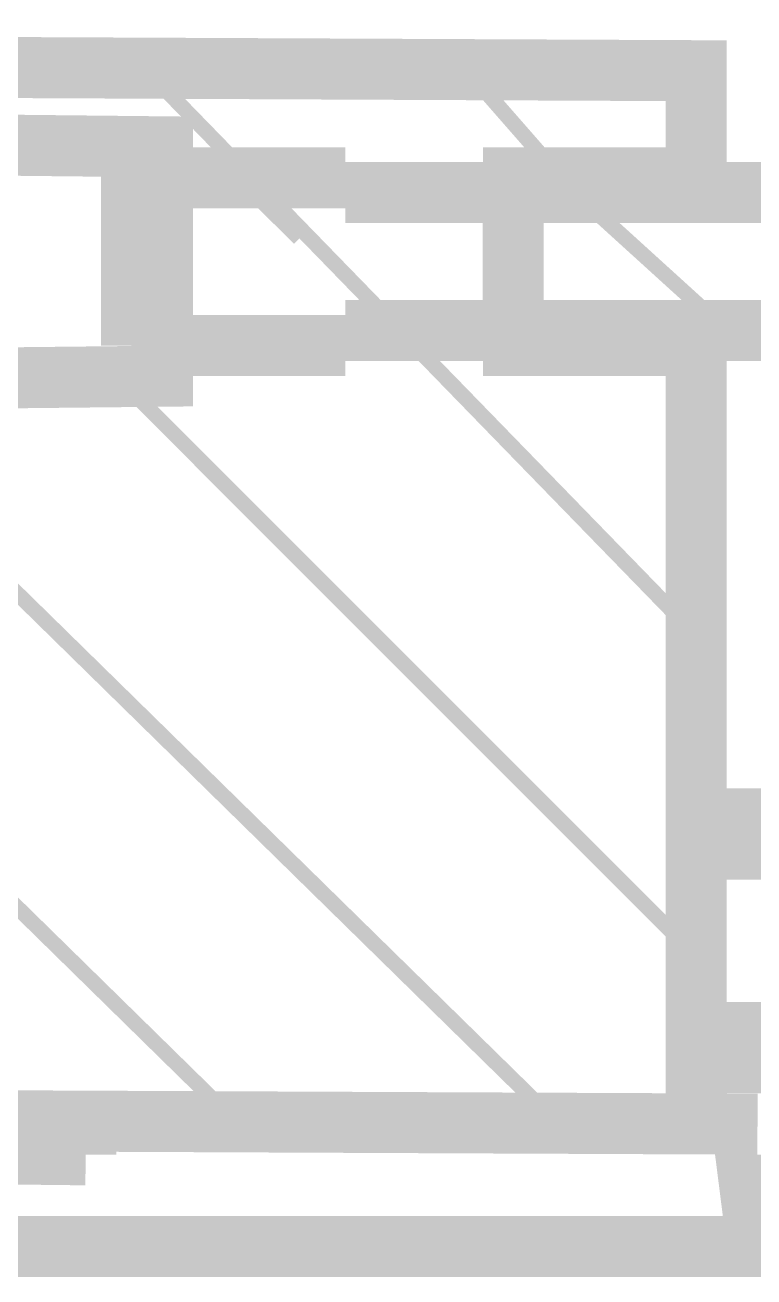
# Model space of a CAD drawing. Header units: metres. Extents: x 2999 to 3164, y 1641 to 1678.
# Drawn here: x 3015.2158 to 3015.3638, y 1650.1362 to 1650.3901 of the extents above; entities that cross this region are included whole.
import ezdxf

# ---------------------------------------------------------------- set-up
doc = ezdxf.new("R2010")
doc.units = ezdxf.units.M
doc.layers.add('BLACK', color=7, linetype='Continuous')

msp = doc.modelspace()

# ---------------------------------------------------------------- linework, layer by layer
at = {"layer": 'BLACK'}
for points, const_width in [([(3014.67412, 1650.17024), (3015.36448, 1650.16717), (3015.36133, 1650.16717), (3015.36448, 1650.14237), (3015.54398, 1650.14237), (3015.54398, 1650.1548), (3015.37677, 1650.15795), (3015.37677, 1650.17338), (3015.40157, 1650.17338), (3015.40157, 1650.1796), (3015.35205, 1650.1796), (3015.35205, 1650.32816), (3015.31489, 1650.32816), (3015.31489, 1650.35611), (3015.35205, 1650.35611), (3015.35205, 1650.38083), (3014.68641, 1650.3839)], 0.01238), ([(3015.35205, 1650.26628), (3015.24057, 1650.38083)], 0.0031), ([(3015.32725, 1650.35611), (3015.3056, 1650.38083)], 0.0031), ([(3014.67097, 1650.37154), (3015.24371, 1650.36539), (3015.24371, 1650.31887), (3014.67097, 1650.31273)], 0.01238), ([(3015.24371, 1650.36225), (3015.23742, 1650.36225), (3015.23742, 1650.3591)], 0.01238), ([(3015.23742, 1650.3591), (3015.2808, 1650.3591)], 0.01238), ([(3015.23742, 1650.32509), (3015.23742, 1650.3591)], 0.01238), ([(3015.2808, 1650.3591), (3015.2808, 1650.35611)], 0.01238), ([(3015.30874, 1650.3591), (3015.35205, 1650.3591)], 0.01238), ([(3015.30874, 1650.35611), (3015.30874, 1650.3591)], 0.01238), ([(3015.35205, 1650.3591), (3015.35205, 1650.35611)], 0.01238), ([(3015.27151, 1650.34682), (3015.25908, 1650.3591)], 0.0031), ([(3015.2808, 1650.35611), (3015.30874, 1650.35611)], 0.01238), ([(3015.35819, 1650.32816), (3015.3241, 1650.3591)], 0.0031), ([(3015.37362, 1650.35611), (3015.35205, 1650.35611)], 0.01238), ([(3015.30874, 1650.32816), (3015.2808, 1650.32816)], 0.01238), ([(3015.2808, 1650.32816), (3015.2808, 1650.32509)], 0.01238), ([(3015.29316, 1650.32816), (3015.29009, 1650.33131)], 0.0031), ([(3015.30874, 1650.32509), (3015.30874, 1650.32816)], 0.01238), ([(3015.35205, 1650.32816), (3015.37362, 1650.32816)], 0.01238), ([(3015.35205, 1650.32816), (3015.35205, 1650.32509)], 0.01238), ([(3015.2808, 1650.32509), (3015.23742, 1650.32509)], 0.01238), ([(3015.35205, 1650.32509), (3015.30874, 1650.32509)], 0.01238), ([(3015.25908, 1650.16717), (3015.10744, 1650.3158)], 0.0031), ([(3015.3241, 1650.16717), (3015.1724, 1650.3158)], 0.0031), ([(3015.35205, 1650.20125), (3015.23742, 1650.3158)], 0.0031), ([(3015.37677, 1650.22912), (3015.35205, 1650.22912)], 0.01238), ([(3015.35205, 1650.22298), (3015.37677, 1650.22298)], 0.01238), ([(3015.37677, 1650.18575), (3015.35205, 1650.18575)], 0.01238), ([(3015.22813, 1650.16717), (3015.22813, 1650.16095)], 0.01238), ([(3014.95266, 1650.16409), (3015.22813, 1650.16095)], 0.01238), ([(3014.67412, 1650.14237), (3015.36448, 1650.14237)], 0.01238)]:
    msp.add_lwpolyline(points, dxfattribs=dict(at, const_width=const_width))

doc.saveas('drawing.dxf')
